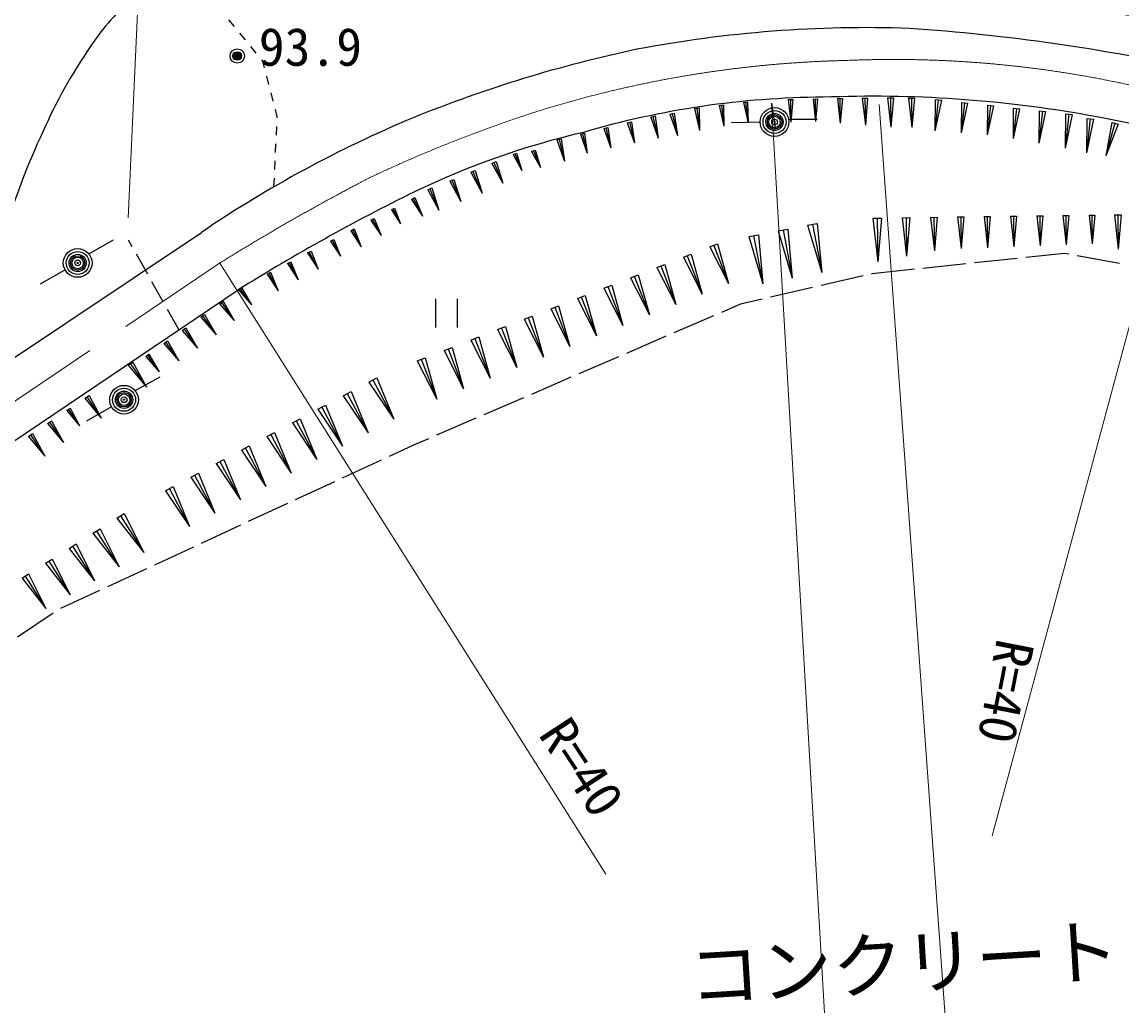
# Model space of a CAD drawing. Units: millimetres, scale not verified. Extents: x 40000 to 680000, y 20000 to 380000.
# Drawn here: x 124306 to 162575, y 286153 to 320386 of the extents above; entities that cross this region are included whole.
import ezdxf
from ezdxf.enums import TextEntityAlignment as Align

# ---------------------------------------------------------------- set-up
doc = ezdxf.new("R2010")
doc.units = ezdxf.units.MM
doc.header["$LTSCALE"] = 1000
doc.header["$PDMODE"] = 32
doc.header["$PDSIZE"] = 500
doc.linetypes.add('CHAIN', pattern=[18.5, 12, -1.5, 3.5, -1.5])
for name, color, linetype, lineweight in [('M-BGD', 7, 'Continuous', 25), ('M-BMK', 2, 'CHAIN', 13), ('M-STR-HTXT', 7, 'Continuous', 13)]:
    doc.layers.add(name, color=color, linetype=linetype, lineweight=lineweight)
doc.styles.add('ＭＳ ゴシック', font='')
doc.styles.get('ＭＳ ゴシック').set_extended_font_data('MS Gothic')

msp = doc.modelspace()

# ---------------------------------------------------------------- linework, layer by layer
at = {"layer": 'M-BGD'}
for p, q in [((131695, 320230), (131505, 320461)), ((132076, 319766), (131886, 319998)), ((132457, 319303), (132266, 319534)), ((132687, 319023), (132647, 319071)), ((132746, 318792), (132687, 319023)), ((132897, 318212), (132822, 318502)), ((133048, 317631), (132972, 317921)), ((150966, 317692), (151124, 317694)), ((150966, 317692), (151058, 316903)), ((151045, 317693), (151058, 316903)), ((151124, 317694), (151058, 316903)), ((151825, 317705), (151982, 317708)), ((151825, 317705), (151916, 316921)), ((151903, 317707), (151916, 316921)), ((151982, 317708), (151916, 316921)), ((152675, 317719), (152846, 317721)), ((152675, 317719), (152774, 316864)), ((152761, 317720), (152774, 316864)), ((152846, 317721), (152774, 316864)), ((153538, 317732), (153725, 317735)), ((153538, 317732), (153646, 316799)), ((153632, 317734), (153646, 316799)), ((153725, 317735), (153646, 316799)), ((154417, 317746), (154620, 317749)), ((154417, 317746), (154535, 316729)), ((154519, 317747), (154535, 316729)), ((154620, 317749), (154535, 316729)), ((155150, 317732), (155353, 317735)), ((155150, 317732), (155267, 316715)), ((155251, 317734), (155267, 316715)), ((155353, 317735), (155267, 316715)), ((156078, 317686), (156068, 316605)), ((156185, 317675), (156068, 316605)), ((156292, 317663), (156068, 316605)), ((156078, 317686), (156292, 317663)), ((133186, 317097), (133123, 317340)), ((147708, 317379), (147864, 317398)), ((147708, 317379), (147882, 316606)), ((147786, 317389), (147882, 316606)), ((147864, 317398), (147882, 316606)), ((148564, 317484), (148711, 317502)), ((148564, 317484), (148727, 316763)), ((148637, 317493), (148727, 316763)), ((148711, 317502), (148727, 316763)), ((149406, 317587), (149551, 317605)), ((149406, 317587), (149567, 316872)), ((149478, 317596), (149567, 316872)), ((149551, 317605), (149567, 316872)), ((150376, 317562), (150505, 316694)), ((156990, 317587), (156981, 316531)), ((157095, 317576), (156981, 316531)), ((157199, 317564), (156981, 316531)), ((156990, 317587), (157199, 317564)), ((157897, 317488), (157888, 316457)), ((157999, 317477), (157888, 316457)), ((158101, 317466), (157888, 316457)), ((157897, 317488), (158101, 317466)), ((158794, 317390), (158785, 316332)), ((158899, 317379), (158785, 316332)), ((159004, 317367), (158785, 316332)), ((158794, 317390), (159004, 317367)), ((159693, 317292), (159683, 316165)), ((159804, 317280), (159683, 316165)), ((159916, 317268), (159683, 316165)), ((159693, 317292), (159916, 317268)), ((133184, 317049), (133186, 317097)), ((145365, 316880), (145507, 316914)), ((145365, 316880), (145610, 316186)), ((145436, 316897), (145610, 316186)), ((145507, 316914), (145610, 316186)), ((146183, 317079), (146334, 317116)), ((146183, 317079), (146443, 316341)), ((146258, 317097), (146443, 316341)), ((146334, 317116), (146443, 316341)), ((146845, 317177), (146997, 317214)), ((146845, 317177), (147106, 316439)), ((146921, 317196), (147106, 316439)), ((146997, 317214), (147106, 316439)), ((149987, 316906), (148988, 316882)), ((150978, 317004), (151970, 317008)), ((160605, 317193), (160594, 315995)), ((160723, 317180), (160594, 315995)), ((160842, 317167), (160594, 315995)), ((160605, 317193), (160842, 317167)), ((161352, 317032), (161341, 315834)), ((161471, 317019), (161341, 315834)), ((161589, 317006), (161341, 315834)), ((161352, 317032), (161589, 317006)), ((162218, 316893), (162011, 315730)), ((162218, 316893), (162445, 316829)), ((133156, 316449), (133170, 316749)), ((143735, 316482), (143870, 316515)), ((143802, 316498), (143968, 315821)), ((143870, 316515), (143968, 315821)), ((144549, 316680), (144687, 316714)), ((144549, 316680), (144787, 316006)), ((144618, 316697), (144787, 316006)), ((144687, 316714), (144787, 316006)), ((162331, 316861), (162011, 315730)), ((162445, 316829), (162011, 315730)), ((133128, 315850), (133142, 316150)), ((142913, 316282), (143066, 316319)), ((142913, 316282), (143175, 315539)), ((142990, 316300), (143175, 315539)), ((143066, 316319), (143175, 315539)), ((143735, 316482), (143968, 315821)), ((141389, 315778), (141506, 315827)), ((141389, 315778), (141695, 315218)), ((141447, 315803), (141695, 315218)), ((141506, 315827), (141695, 315218)), ((142037, 315882), (142154, 315932)), ((142037, 315882), (142343, 315322)), ((142096, 315907), (142343, 315322)), ((142154, 315932), (142343, 315322)), ((133100, 315250), (133114, 315550)), ((140653, 315467), (140797, 315528)), ((140653, 315467), (141029, 314776)), ((140725, 315498), (141029, 314776)), ((140797, 315528), (141029, 314776)), ((139920, 315158), (140071, 315222)), ((139920, 315158), (140316, 314431)), ((139995, 315190), (140316, 314431)), ((140071, 315222), (140316, 314431)), ((133072, 314651), (133086, 314951)), ((138420, 314550), (138568, 314613)), ((138494, 314582), (138807, 313842)), ((138568, 314613), (138807, 313842)), ((139185, 314847), (139333, 314910)), ((139185, 314847), (139572, 314139)), ((139259, 314879), (139572, 314139)), ((139333, 314910), (139572, 314139)), ((137853, 314216), (137978, 314280)), ((137853, 314216), (138237, 313625)), ((137915, 314248), (138237, 313625)), ((137978, 314280), (138237, 313625)), ((138420, 314550), (138807, 313842)), ((137156, 313856), (137260, 313909)), ((137156, 313856), (137475, 313365)), ((137208, 313883), (137475, 313365)), ((137260, 313909), (137475, 313365)), ((136447, 313490), (136560, 313548)), ((136447, 313490), (136796, 312953)), ((136504, 313519), (136796, 312953)), ((136560, 313548), (136796, 312953)), ((153906, 313561), (154210, 313566)), ((153906, 313561), (154079, 312042)), ((154058, 313563), (154079, 312042)), ((154210, 313566), (154079, 312042)), ((154928, 313576), (155197, 313579)), ((154928, 313576), (155081, 312234)), ((155062, 313578), (155081, 312234)), ((155197, 313579), (155081, 312234)), ((155914, 313589), (156148, 313593)), ((155914, 313589), (156047, 312420)), ((156031, 313591), (156047, 312420)), ((156148, 313593), (156047, 312420)), ((156855, 313603), (157075, 313606)), ((156855, 313603), (156980, 312501)), ((156965, 313604), (156980, 312501)), ((157075, 313606), (156980, 312501)), ((157777, 313616), (157994, 313619)), ((157777, 313616), (157901, 312534)), ((157886, 313617), (157901, 312534)), ((157994, 313619), (157901, 312534)), ((158696, 313628), (158908, 313631)), ((158696, 313628), (158817, 312567)), ((158802, 313630), (158817, 312567)), ((158908, 313631), (158817, 312567)), ((159610, 313641), (159819, 313644)), ((159610, 313641), (159729, 312600)), ((159715, 313643), (159729, 312600)), ((159819, 313644), (159729, 312600)), ((160521, 313654), (160726, 313657)), ((160521, 313654), (160638, 312632)), ((160623, 313655), (160638, 312632)), ((160726, 313657), (160638, 312632)), ((161427, 313667), (161628, 313670)), ((161427, 313667), (161542, 312664)), ((161528, 313668), (161542, 312664)), ((161628, 313670), (161542, 312664)), ((162309, 313679), (162548, 313682)), ((162309, 313679), (162445, 312488)), ((162429, 313681), (162445, 312488)), ((162548, 313682), (162445, 312488)), ((93592, 288337), (130549, 313068)), ((135741, 313125), (135859, 313186)), ((135741, 313125), (136105, 312565)), ((135800, 313156), (136105, 312565)), ((135859, 313186), (136105, 312565)), ((150614, 313118), (150949, 313183)), ((150614, 313118), (151105, 311473)), ((150782, 313150), (151105, 311473)), ((150949, 313183), (151105, 311473)), ((151637, 313315), (151972, 313380)), ((151637, 313315), (152128, 311669)), ((151804, 313347), (152128, 311669)), ((151972, 313380), (152128, 311669)), ((126627, 312324), (127495, 312803)), ((128141, 312568), (128015, 312793)), ((135042, 312764), (135153, 312821)), ((135042, 312764), (135385, 312236)), ((135097, 312792), (135385, 312236)), ((135153, 312821), (135385, 312236)), ((148237, 312563), (148503, 312666)), ((148503, 312666), (148888, 311285)), ((149591, 312921), (149927, 312985)), ((149591, 312921), (150082, 311276)), ((149759, 312953), (150082, 311276)), ((149927, 312985), (150082, 311276)), ((128680, 311609), (128288, 312307)), ((134242, 312350), (134362, 312412)), ((134242, 312350), (134614, 311783)), ((134302, 312381), (134614, 311783)), ((134362, 312412), (134614, 311783)), ((147317, 312204), (147584, 312308)), ((147584, 312308), (147971, 310922)), ((148237, 312563), (148888, 311285)), ((148370, 312615), (148888, 311285)), ((160576, 312332), (159229, 312191)), ((160720, 312306), (160576, 312332)), ((133541, 311984), (133662, 312047)), ((133541, 311984), (133918, 311410)), ((133602, 312016), (133918, 311410)), ((133662, 312047), (133918, 311410)), ((146396, 311845), (146665, 311950)), ((146530, 311898), (147053, 310557)), ((146665, 311950), (147053, 310557)), ((147317, 312204), (147971, 310922)), ((147451, 312256), (147971, 310922)), ((157141, 311971), (155649, 311814)), ((158931, 312159), (157439, 312002)), ((162490, 311983), (161015, 312252)), ((125805, 311762), (124940, 311260)), ((132832, 311614), (132955, 311679)), ((132832, 311614), (133215, 311029)), ((132893, 311646), (133215, 311029)), ((132955, 311679), (133215, 311029)), ((145474, 311486), (145744, 311591)), ((145609, 311539), (146134, 310193)), ((145744, 311591), (146134, 310193)), ((146396, 311845), (147053, 310557)), ((153567, 311555), (152106, 311218)), ((153884, 311628), (153860, 311622)), ((155351, 311782), (153884, 311628)), ((129220, 310650), (128827, 311348)), ((131845, 311053), (131954, 311131)), ((131954, 311131), (132289, 310546)), ((144551, 311126), (144822, 311232)), ((144687, 311179), (145213, 309828)), ((144822, 311232), (145213, 309828)), ((145474, 311486), (146134, 310193)), ((151813, 311150), (150352, 310813)), ((98739, 288797), (131828, 311063)), ((131845, 311053), (132289, 310546)), ((131900, 311092), (132289, 310546)), ((138694, 310756), (138694, 309756)), ((139444, 310756), (139444, 309756)), ((143627, 310766), (143899, 310872)), ((143627, 310766), (144292, 309462)), ((143763, 310819), (144292, 309462)), ((143899, 310872), (144292, 309462)), ((144551, 311126), (145213, 309828)), ((150059, 310745), (149306, 310571)), ((129759, 309692), (129367, 310389)), ((131180, 310580), (131304, 310668)), ((131180, 310580), (131682, 310006)), ((131242, 310624), (131682, 310006)), ((131304, 310668), (131682, 310006)), ((142702, 310405), (142974, 310512)), ((142702, 310405), (143369, 309096)), ((142838, 310459), (143369, 309096)), ((142974, 310512), (143369, 309096)), ((149306, 310571), (148639, 310284)), ((130524, 310113), (130657, 310208)), ((130524, 310113), (131062, 309498)), ((130590, 310161), (131062, 309498)), ((130657, 310208), (131062, 309498)), ((141775, 310044), (142049, 310151)), ((141775, 310044), (142446, 308729)), ((141912, 310098), (142446, 308729)), ((142049, 310151), (142446, 308729)), ((148363, 310165), (146986, 309571)), ((129878, 309654), (130010, 309748)), ((129878, 309654), (130415, 309038)), ((129944, 309701), (130415, 309038)), ((130010, 309748), (130415, 309038)), ((140848, 309683), (141123, 309790)), ((140848, 309683), (141521, 308362)), ((140985, 309736), (141521, 308362)), ((141123, 309790), (141521, 308362)), ((129239, 309199), (129367, 309290)), ((129303, 309245), (129761, 308601)), ((129367, 309290), (129761, 308601)), ((139919, 309321), (140195, 309428)), ((139919, 309321), (140595, 307995)), ((140057, 309375), (140595, 307995)), ((140195, 309428), (140595, 307995)), ((146710, 309452), (145333, 308858)), ((128609, 308751), (128724, 308833)), ((128724, 308833), (129076, 308216)), ((129239, 309199), (129761, 308601)), ((138989, 308958), (139266, 309066)), ((138989, 308958), (139668, 307627)), ((139128, 309012), (139668, 307627)), ((139266, 309066), (139668, 307627)), ((127998, 308443), (128162, 308554)), ((128080, 308498), (128632, 307679)), ((128162, 308554), (128632, 307679)), ((128609, 308751), (129076, 308216)), ((128667, 308792), (129076, 308216)), ((138058, 308596), (138337, 308704)), ((138058, 308596), (138740, 307259)), ((138198, 308650), (138740, 307259)), ((138337, 308704), (138740, 307259)), ((145058, 308739), (143680, 308145)), ((127998, 308443), (128632, 307679)), ((128240, 307565), (129108, 308044)), ((136374, 307860), (136648, 308007)), ((136374, 307860), (137243, 306563)), ((136511, 307933), (137243, 306563)), ((136648, 308007), (137243, 306563)), ((143405, 308026), (142027, 307432)), ((126492, 307294), (126640, 307394)), ((126566, 307344), (127065, 306603)), ((126640, 307394), (127065, 306603)), ((135485, 307385), (135757, 307531)), ((135485, 307385), (136349, 306095)), ((135621, 307458), (136349, 306095)), ((135757, 307531), (136349, 306095)), ((141752, 307313), (140375, 306719)), ((125863, 306870), (125977, 306947)), ((125977, 306947), (126304, 306338)), ((126492, 307294), (127065, 306603)), ((127418, 307003), (126553, 306501)), ((134597, 306911), (134868, 307055)), ((134732, 306983), (135457, 305628)), ((134868, 307055), (135457, 305628)), ((125863, 306870), (126304, 306338)), ((125920, 306908), (126304, 306338)), ((133711, 306437), (133980, 306581)), ((133980, 306581), (134566, 305161)), ((134597, 306911), (135457, 305628)), ((140099, 306601), (138722, 306007)), ((125195, 306420), (125337, 306516)), ((125195, 306420), (125745, 305757)), ((125266, 306468), (125745, 305757)), ((125337, 306516), (125745, 305757)), ((133711, 306437), (134566, 305161)), ((133845, 306509), (134566, 305161)), ((124528, 305971), (124676, 306070)), ((124528, 305971), (125099, 305283)), ((124602, 306021), (125099, 305283)), ((124676, 306070), (125099, 305283)), ((132826, 305964), (133094, 306107)), ((132826, 305964), (133676, 304695)), ((132960, 306036), (133676, 304695)), ((133094, 306107), (133676, 304695)), ((138446, 305888), (137927, 305664)), ((131942, 305492), (132209, 305635)), ((131942, 305492), (132788, 304230)), ((132076, 305563), (132788, 304230)), ((132209, 305635), (132788, 304230)), ((137927, 305664), (137079, 305271)), ((131060, 305021), (131326, 305163)), ((131060, 305021), (131902, 303765)), ((131193, 305092), (131902, 303765)), ((131326, 305163), (131902, 303765)), ((136807, 305145), (135445, 304515)), ((130180, 304550), (130444, 304691)), ((130444, 304691), (131017, 303302)), ((130180, 304550), (131017, 303302)), ((130312, 304621), (131017, 303302)), ((135173, 304389), (133812, 303759)), ((129300, 304080), (129563, 304221)), ((129300, 304080), (130134, 302835)), ((129432, 304150), (130134, 302835)), ((129563, 304221), (130134, 302835)), ((133540, 303633), (132178, 303003)), ((127610, 303126), (127866, 303288)), ((127610, 303126), (128547, 301927)), ((127738, 303207), (128547, 301927)), ((127866, 303288), (128547, 301927)), ((126774, 302597), (127022, 302754)), ((127022, 302754), (127683, 301433)), ((131906, 302877), (130545, 302247)), ((126774, 302597), (127683, 301433)), ((126898, 302676), (127683, 301433)), ((125945, 302073), (126186, 302226)), ((125945, 302073), (126827, 300944)), ((126065, 302149), (126827, 300944)), ((126186, 302226), (126827, 300944)), ((130273, 302121), (128911, 301491)), ((125123, 301554), (125357, 301701)), ((125240, 301627), (125979, 300458)), ((125357, 301701), (125979, 300458)), ((124308, 301038), (124535, 301182)), ((124535, 301182), (125138, 299977)), ((125123, 301554), (125979, 300458)), ((128639, 301365), (127278, 300735)), ((124308, 301038), (125138, 299977)), ((124421, 301110), (125138, 299977)), ((127006, 300608), (125644, 299978)), ((125388, 299824), (124146, 298983))]:
    msp.add_line(p, q, dxfattribs=at)
for centre, radius in [((131795, 319203), 150), ((131795, 319203), 120), ((131795, 319203), 90), ((131795, 319203), 60), ((131795, 319203), 30), ((131795, 319203), 20), ((150487, 316907), 500), ((150487, 316907), 500), ((150487, 316907), 400), ((150487, 316907), 300), ((150487, 316907), 200), ((150487, 316907), 100), ((150487, 316907), 20), ((126243, 312003), 500), ((126243, 312003), 500), ((126243, 312003), 400), ((126243, 312003), 300), ((126243, 312003), 200), ((126243, 312003), 100), ((126243, 312003), 20), ((127857, 307244), 500), ((127857, 307244), 500), ((127857, 307244), 400), ((127857, 307244), 300), ((127857, 307244), 200), ((127857, 307244), 100), ((127857, 307244), 20)]:
    msp.add_circle(centre, radius, dxfattribs=at)
for centre, radius, start, end in [((153684, 277477), 42712, 87.9964, 100.7757), ((150536, 251884), 68436, 77.57524, 86.11093), ((155158, 274627), 45796, 101.9209, 112.1112), ((152345, 287581), 30188, 90.3208, 106.3587), ((153895, 275006), 42797, 79.8733, 92.3017), ((154089, 278362), 41936, 112.6784, 124.1479), ((147247, 240852), 77590, 74.58167, 79.47453), ((150206, 289064), 28210, 103.0355, 115.7335), ((168420, 252550), 69013, 116.19393, 122.02081)]:
    msp.add_arc(centre, radius, start, end, dxfattribs=at)
for points, knots in [([(140299, 326914), (139292, 327302), (139002, 327422), (138146, 327667), (137469, 327861), (137090, 327980), (136396, 328095), (135678, 328214), (135271, 328281), (134543, 328300), (134004, 328314), (133695, 328329), (133163, 328236), (132510, 328122), (132150, 328004), (131535, 327757), (130854, 327484), (130504, 327258), (129867, 326894), (129352, 326600), (129067, 326427), (128571, 326101), (127848, 325626), (127470, 325319), (126750, 324838), (126133, 324425), (125778, 324206), (125147, 323815), (124468, 323397), (124076, 323183), (123394, 322770), (122708, 322355), (122308, 322147), (121644, 321697), (121080, 321314), (120782, 321073), (120241, 320657), (119618, 320178), (119284, 319890), (118665, 319405), (118114, 318973), (117806, 318729), (117246, 318310), (116651, 317865), (116316, 317619), (115708, 317192), (114851, 316589), (114558, 316407), (113473, 315709)], [0, 0, 0, 0, 1, 1, 1, 2, 2, 2, 3, 3, 3, 4, 4, 4, 5, 5, 5, 6, 6, 6, 7, 7, 7, 8, 8, 8, 9, 9, 9, 10, 10, 10, 11, 11, 11, 12, 12, 12, 13, 13, 13, 14, 14, 14, 15, 15, 15, 16, 16, 16, 16]), ([(198765, 323795), (197327, 323221), (196905, 323078), (195769, 322498), (195177, 322195), (194835, 322041), (194273, 321685), (193750, 321353), (193482, 321127), (193009, 320728), (192443, 320252), (192168, 319938), (191601, 319464), (191376, 319275), (191242, 319179), (191000, 319013), (190581, 318726), (190326, 318596), (189879, 318357), (189479, 318143), (189250, 318023), (188820, 317878), (188151, 317654), (187762, 317557), (187064, 317462), (186131, 317334), (185599, 317330), (184658, 317325), (183775, 317320), (183282, 317402), (182403, 317496), (180957, 317650), (180150, 317761), (178713, 317988), (176813, 318288), (175760, 318523), (173869, 318876), (172819, 319072), (172236, 319213), (171183, 319389), (169823, 319616), (169056, 319713), (167691, 319915), (166395, 320106), (165669, 320213), (164372, 320398), (162936, 320603), (162131, 320709), (160694, 320912), (159255, 321116), (158451, 321244), (157011, 321439), (155672, 321620), (154916, 321674), (153581, 321876), (152398, 322054), (151743, 322202), (150567, 322423), (148484, 322814), (147328, 323088), (145244, 323475), (144247, 323660), (143691, 323779), (142688, 323926), (141799, 324057), (141295, 324089), (140399, 324158), (139589, 324221), (139134, 324262), (138322, 324261), (137616, 324260), (137220, 324253), (136518, 324186), (135340, 324073), (134669, 324035), (133518, 323762), (132490, 323518), (131878, 323445), (130928, 322983), (129699, 322385), (128982, 322019), (127995, 321075), (127260, 320371), (126916, 319898), (126366, 319042), (125621, 317882), (125293, 317173), (124737, 315912), (124148, 314576), (123944, 313777), (123459, 312400), (123079, 311319), (123091, 310613), (122518, 309621), (122118, 308927), (121802, 308582), (121211, 308042), (120627, 307508), (120214, 307312), (119577, 306843), (118980, 306404), (118584, 306231), (118051, 305717), (117669, 305348), (117406, 305109), (117288, 304591), (117239, 304373), (117217, 304265), (117228, 304022)], [0, 0, 0, 0, 1, 1, 1, 2, 2, 2, 3, 3, 3, 4, 4, 4, 5, 5, 5, 6, 6, 6, 7, 7, 7, 8, 8, 8, 9, 9, 9, 10, 10, 10, 11, 11, 11, 12, 12, 12, 13, 13, 13, 14, 14, 14, 15, 15, 15, 16, 16, 16, 17, 17, 17, 18, 18, 18, 19, 19, 19, 20, 20, 20, 21, 21, 21, 22, 22, 22, 23, 23, 23, 24, 24, 24, 25, 25, 25, 26, 26, 26, 27, 27, 27, 28, 28, 28, 29, 29, 29, 30, 30, 30, 31, 31, 31, 32, 32, 32, 33, 33, 33, 34, 34, 34, 35, 35, 35, 36, 36, 36, 36])]:
    msp.add_open_spline(points, degree=3, knots=knots, dxfattribs=at)
for p in [(131795, 319203), (150487, 316907), (126243, 312003), (127857, 307244)]:
    msp.add_point(p, dxfattribs=at)
at = {"layer": 'M-BMK'}
msp.add_line((81879, 278796), (131215, 312017), dxfattribs=at)
for centre, radius, start, end in [((153895, 280018), 39041, 91.2382, 107.2807), ((154638, 280687), 38396, 74.4307, 92.3675), ((157079, 271232), 48379, 107.7894, 115.2925), ((171665, 246988), 76583, 117.41043, 121.883)]:
    msp.add_arc(centre, radius, start, end, dxfattribs=at)
at = {"layer": 'M-STR-HTXT'}
for p, q in [((164944, 317675), (158057, 292071)), ((150376, 317562), (152459, 281994)), ((154123, 317510), (156645, 282669)), ((131192, 312001), (144620, 290737))]:
    msp.add_line(p, q, dxfattribs=at)
msp.add_lwpolyline([(128003, 313573), (129021, 336025), (145347, 336397)], dxfattribs=at)

# ---------------------------------------------------------------- texts
at = {"layer": 'M-BGD', "style": 'ＭＳ ゴシック'}
msp.add_text('93.9', height=1320, dxfattribs=at).set_placement((132543, 318466), align=Align.BOTTOM_LEFT)
for rotation, p in [(258.986, (157843, 299056)), (303.296, (141916, 295383))]:
    msp.add_text('R=40', height=1320, rotation=rotation, dxfattribs=at).set_placement(p, align=Align.BOTTOM_LEFT)
at = {"layer": 'M-STR-HTXT', "style": 'ＭＳ ゴシック'}
msp.add_text('コンクリート', height=1833, rotation=3.485, dxfattribs=at).set_placement((147589, 285722), align=Align.BOTTOM_LEFT)

doc.saveas('drawing.dxf')
